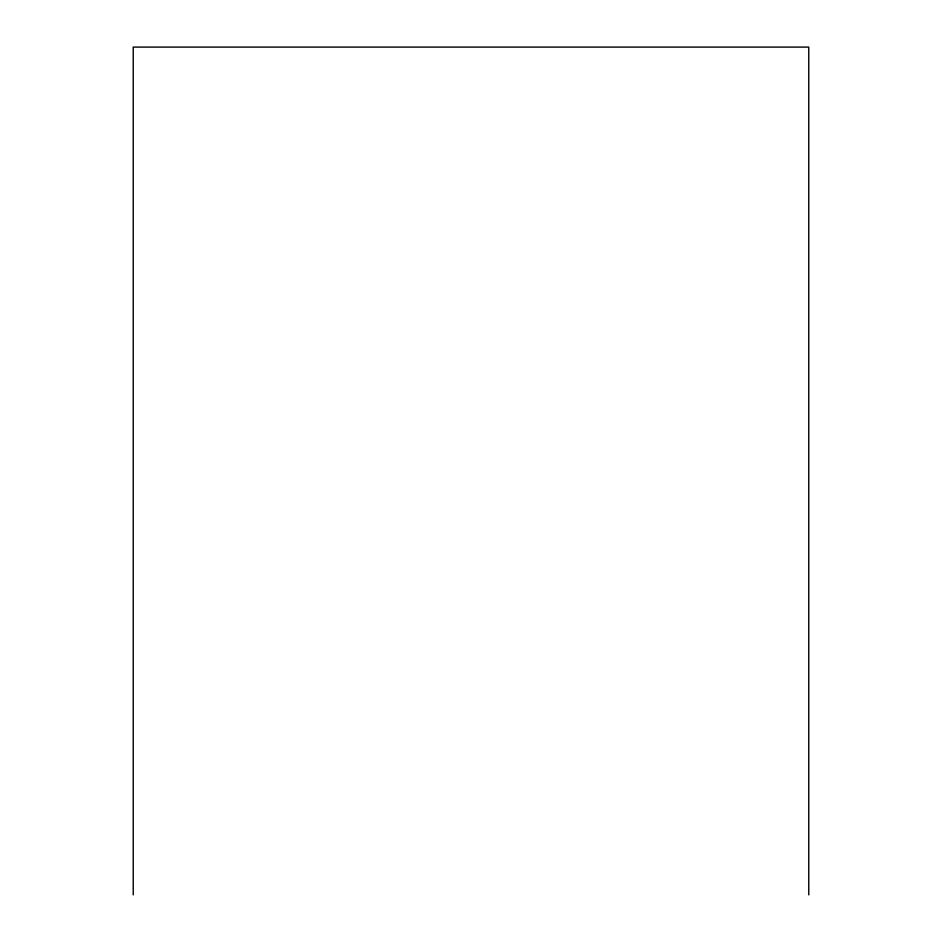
<?xml version="1.0" encoding="UTF-8"?>
<svg xmlns="http://www.w3.org/2000/svg" width="942" height="942" viewBox="0 0 942 942"><rect width="100%" height="100%" fill="white"/><g stroke="black" fill="none" stroke-linecap="round" stroke-linejoin="round"><path stroke-width="1.41" d="M808.766 894.9L808.766 47.1L133.234 47.1L133.234 894.9"/></g></svg>
